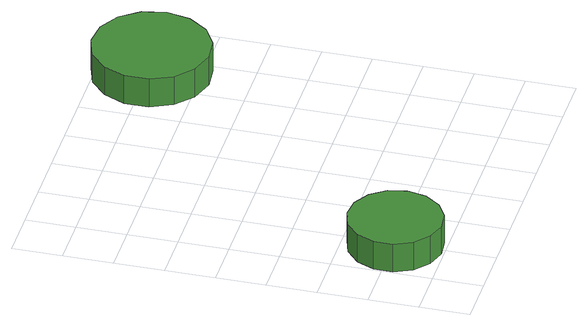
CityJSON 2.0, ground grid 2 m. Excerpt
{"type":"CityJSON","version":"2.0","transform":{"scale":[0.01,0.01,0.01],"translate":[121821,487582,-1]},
"CityObjects":{
"tree1":{"type":"SolitaryVegetationObject","attributes":{"function":"something"},"geometry":[{"type":"MultiSurface","lod":"1","boundaries":[[[0,1,2,3,4,5,6,7,8,9,10,11,12,13,14]],[[15,16,17,18,19,20,21,22,23,24,25,26,27,28,29]],[[0,29,28,1]],[[1,28,27,2]],[[2,27,26,3]],[[3,26,25,4]],[[4,25,24,5]],[[5,24,23,6]],[[6,23,22,7]],[[7,22,21,8]],[[8,21,20,9]],[[9,20,19,10]],[[10,19,18,11]],[[11,18,17,12]],[[12,17,16,13]],[[13,16,15,14]],[[14,15,29,0]]]}]},
"tree2":{"type":"SolitaryVegetationObject","attributes":{"function":"something"},"geometry":[{"type":"MultiSurface","lod":"1","boundaries":[[[30,31,32,33,34,35,36,37,38,39,40,41,42,43,44]],[[45,46,47,48,49,50,51,52,53,54,55,56,57,58,59]],[[30,59,58,31]],[[31,58,57,32]],[[32,57,56,33]],[[33,56,55,34]],[[34,55,54,35]],[[35,54,53,36]],[[36,53,52,37]],[[37,52,51,38]],[[38,51,50,39]],[[39,50,49,40]],[[40,49,48,41]],[[41,48,47,42]],[[42,47,46,43]],[[43,46,45,44]],[[44,45,59,30]]]}]}
},
"vertices":[
[381,198,183],[365,273,183],[319,336,183],[252,375,183],[175,383,183],[102,359,183],[44,307,183],[12,236,183],[12,159,183],[44,88,183],[102,36,183],[175,12,183],[252,20,183],[319,59,183],[365,122,183],[365,122,58],[319,59,58],[252,20,58],[175,12,58],[102,36,58],[44,88,58],[12,159,58],[12,236,58],[44,307,58],[102,359,58],[175,383,58],[252,375,58],[319,336,58],[365,273,58],[381,198,58],
[1219,1361,264],[1199,1455,264],[1142,1534,264],[1058,1582,264],[961,1592,264],[869,1562,264],[797,1497,264],[758,1409,264],[758,1312,264],[797,1224,264],[869,1159,264],[961,1129,264],[1058,1139,264],[1142,1187,264],[1199,1266,264],[1199,1266,137],[1142,1187,137],[1058,1139,137],[961,1129,137],[869,1159,137],[797,1224,137],[758,1312,137],[758,1409,137],[797,1497,137],[869,1562,137],[961,1592,137],[1058,1582,137],[1142,1534,137],[1199,1455,137],[1219,1361,137]
]}
